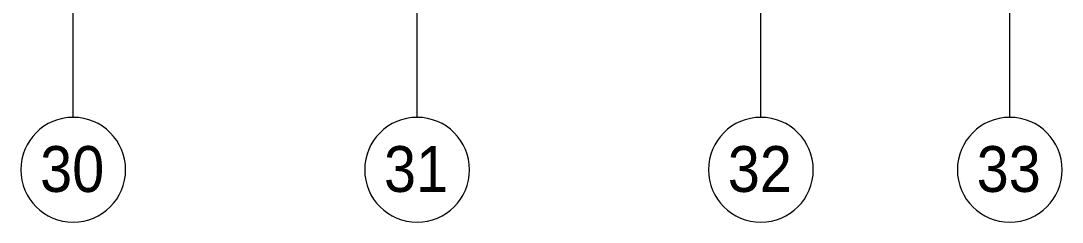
# Model space of a CAD drawing. Header units: millimetres. Extents: x -164500 to 426394, y -51911 to 102118.
# Drawn here: x 399137 to 415037, y -3506 to -433 of the extents above; entities that cross this region are included whole.
import ezdxf

# ---------------------------------------------------------------- set-up
doc = ezdxf.new("R2010")
doc.units = ezdxf.units.MM
doc.layers.add('Оси', color=7, linetype='Continuous', lineweight=9)
doc.layers.add('Оси-1', color=7, linetype='Continuous', lineweight=20)
doc.styles.add('Arial', font='arial.ttf', dxfattribs={"width": 0.9, "height": 700})

# ---------------------------------------------------------------- blocks, each defined once
blk = doc.blocks.new('Ось сетки - D8-29747960-Объем проектирования 3 этажа')
at = {"layer": 'Оси-1'}
for start, end in [(360, 180), (180, 360)]:
    blk.add_arc((0, 0), 4, start, end, dxfattribs=at)

msp = doc.modelspace()

# ---------------------------------------------------------------- linework, layer by layer
at = {"layer": 'Оси'}
for points in [[(399937.402, -1906.259), (399937.402, 3093.741), (399937.402, 17028.287), (399937.402, 22028.287)], [(405187.402, -1906.259), (405187.402, 3093.741), (405187.402, 16915.097), (405187.402, 21915.097)], [(410437.402, -1906.259), (410437.402, 3093.741), (410437.402, 16915.097), (410437.402, 21915.097)], [(414237.402, -1906.259), (414237.402, 3093.741), (414237.402, 16915.097), (414237.402, 21915.097)]]:
    msp.add_lwpolyline(points, dxfattribs=at)

# ---------------------------------------------------------------- block references
at = {"layer": 'Оси-1', "xscale": 199.9999999999999, "yscale": 199.9999999999999, "zscale": 199.9999999999999}
for p in [(399937.402, -2706.259), (405187.402, -2706.259), (410437.402, -2706.259), (414237.402, -2706.259)]:
    msp.add_blockref('Ось сетки - D8-29747960-Объем проектирования 3 этажа', p, dxfattribs=at)

# ---------------------------------------------------------------- texts
at = {"layer": 'Оси', "char_height": 700, "width": 1212.1515, "attachment_point": 1, "style": 'Arial'}
for s, insert in [('30', (399432.17, -2344.965)), ('31', (404682.17, -2344.965)), ('32', (409932.17, -2344.965)), ('33', (413732.17, -2344.965))]:
    msp.add_mtext(s, dxfattribs=dict(at, insert=insert))

doc.saveas('drawing.dxf')
